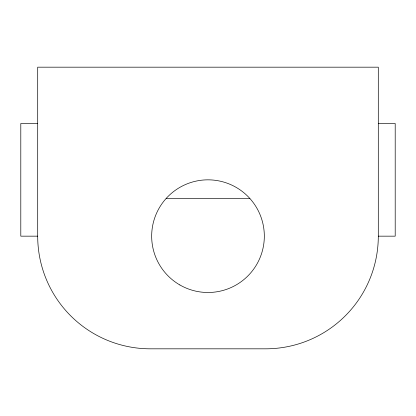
<?xml version="1.0" encoding="UTF-8"?>
<svg xmlns="http://www.w3.org/2000/svg" width="416" height="416" viewBox="0 0 416 416"><rect width="100%" height="100%" fill="white"/><g stroke="black" fill="none" stroke-linecap="round" stroke-linejoin="round"><path stroke-width="0.62" d="M37.7 123.505L20.8 123.505L20.8 236.163L37.7 236.163A112.658 112.658 0 0 0 150.358 348.821L265.642 348.821A112.658 112.658 0 0 0 378.3 236.163L378.3 67.179L37.7 67.179L37.7 236.163M378.3 123.505L395.2 123.505L395.2 236.163L378.3 236.163M166.13 198.614L249.87 198.614M179.837 284.944A56.326 56.326 0 0 0 264.326 236.163A56.326 56.326 0 0 0 179.837 187.382A56.326 56.326 0 0 0 179.837 284.944"/></g></svg>
